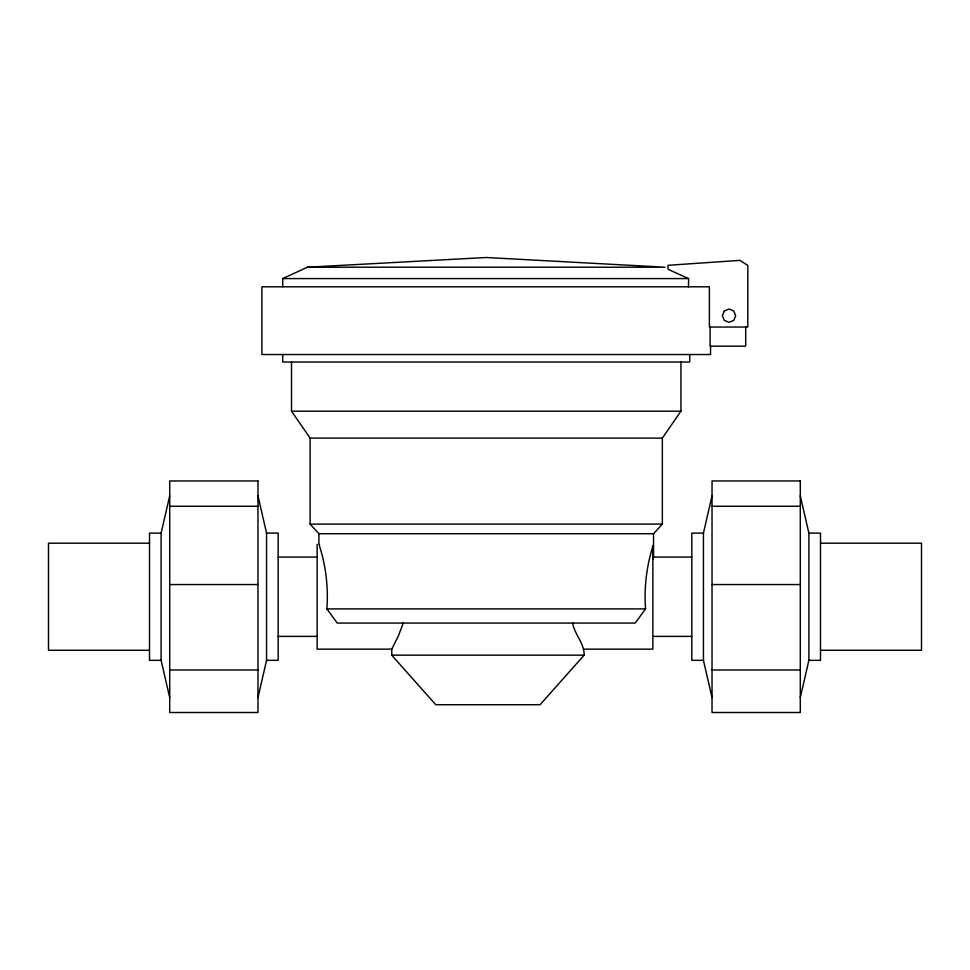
<?xml version="1.0" encoding="UTF-8"?>
<svg xmlns="http://www.w3.org/2000/svg" width="970" height="970" viewBox="0 0 970 970"><rect width="100%" height="100%" fill="white"/><g stroke="black" fill="none" stroke-linecap="round" stroke-linejoin="round"><path stroke-width="1.45" d="M652.871 546.049C646.626 566.286 643.934 587.711 645.571 608.893L635.192 623.067L337.257 623.067L326.878 608.893C328.418 588.014 326.041 566.819 319.748 546.886A52.55 2.752 90 0 0 318.9 544.315L318.9 533.718L310.097 524.103L310.097 438.113L291.509 411.183L291.509 362.028M652.871 559.326L653.55 557.059L691.828 557.059M169.714 697.612L161.117 660.34L161.117 533.124L169.714 495.852M257.971 697.612L266.556 660.34L266.556 533.124L257.971 495.852M712.029 697.612L703.444 660.34L703.444 533.124L712.029 495.852M800.286 697.612L808.883 660.34L808.883 533.124L800.286 495.852M403.253 622.934L398.5 635.677L391.747 649.148L317.129 649.148L317.129 544.315M653.55 557.059L653.55 533.718L662.352 524.103L662.352 438.113L680.94 411.183L680.94 362.028M572.603 622.934C574.482 634.416 584.667 643.571 584.122 655.174L540.072 704.729L435.785 704.729L391.747 655.174L391.747 649.148M282.719 286.805L282.719 278.584L307.429 267.211L486.225 257.499L665.02 267.211L307.429 267.211M282.719 278.584L688.615 278.584L688.482 286.805M291.509 411.183L680.94 411.183M310.097 438.113L662.352 438.113M169.714 506.267L257.971 506.267M712.029 506.267L800.286 506.267M310.097 524.103L662.352 524.103M161.117 533.124L149.501 533.124L149.501 660.34L161.117 660.34M266.556 533.124L278.172 533.124L278.172 660.34L266.556 660.34M703.444 533.124L691.828 533.124L691.828 660.34L703.444 660.34M808.883 533.124L820.499 533.124L820.499 660.34L808.883 660.34M318.9 533.718L653.55 533.718M149.501 543.188L48.5 543.188L48.5 650.276L149.501 650.276M820.499 543.188L921.5 543.188L921.5 650.276L820.499 650.276M278.172 557.059L317.129 557.059M653.125 557.932L652.907 559.011M169.714 584.558L257.971 584.558M712.029 584.558L800.286 584.558M326.878 608.893L645.571 608.893M278.172 636.393L317.129 636.393M653.55 636.393L691.828 636.393M584.122 649.148L652.871 649.148L652.871 545.455M391.747 655.174L584.122 655.174M169.714 669.991L257.971 669.991M712.029 669.991L800.286 669.991M688.482 278.584L668.027 269.272L668.027 265.307L739.964 260.372L747.809 265.453L747.809 327.036L709.397 327.036L709.397 286.805L261.9 286.805L261.9 354.523L710.549 354.523L710.549 345.49M745.688 326.466L745.688 346.157L710.101 346.157L710.101 326.466M689.731 354.523L689.731 362.028L282.719 362.028L282.719 354.523M724.311 310.97L722.359 315.674L724.311 320.391L729.028 322.343L733.732 320.391L735.684 315.674L733.732 310.97L729.028 309.018L724.311 310.97M257.971 480.962L169.714 480.962L169.714 712.501L257.971 712.501L257.971 480.962M800.286 480.962L712.029 480.962L712.029 712.501L800.286 712.501L800.286 480.962"/></g></svg>
